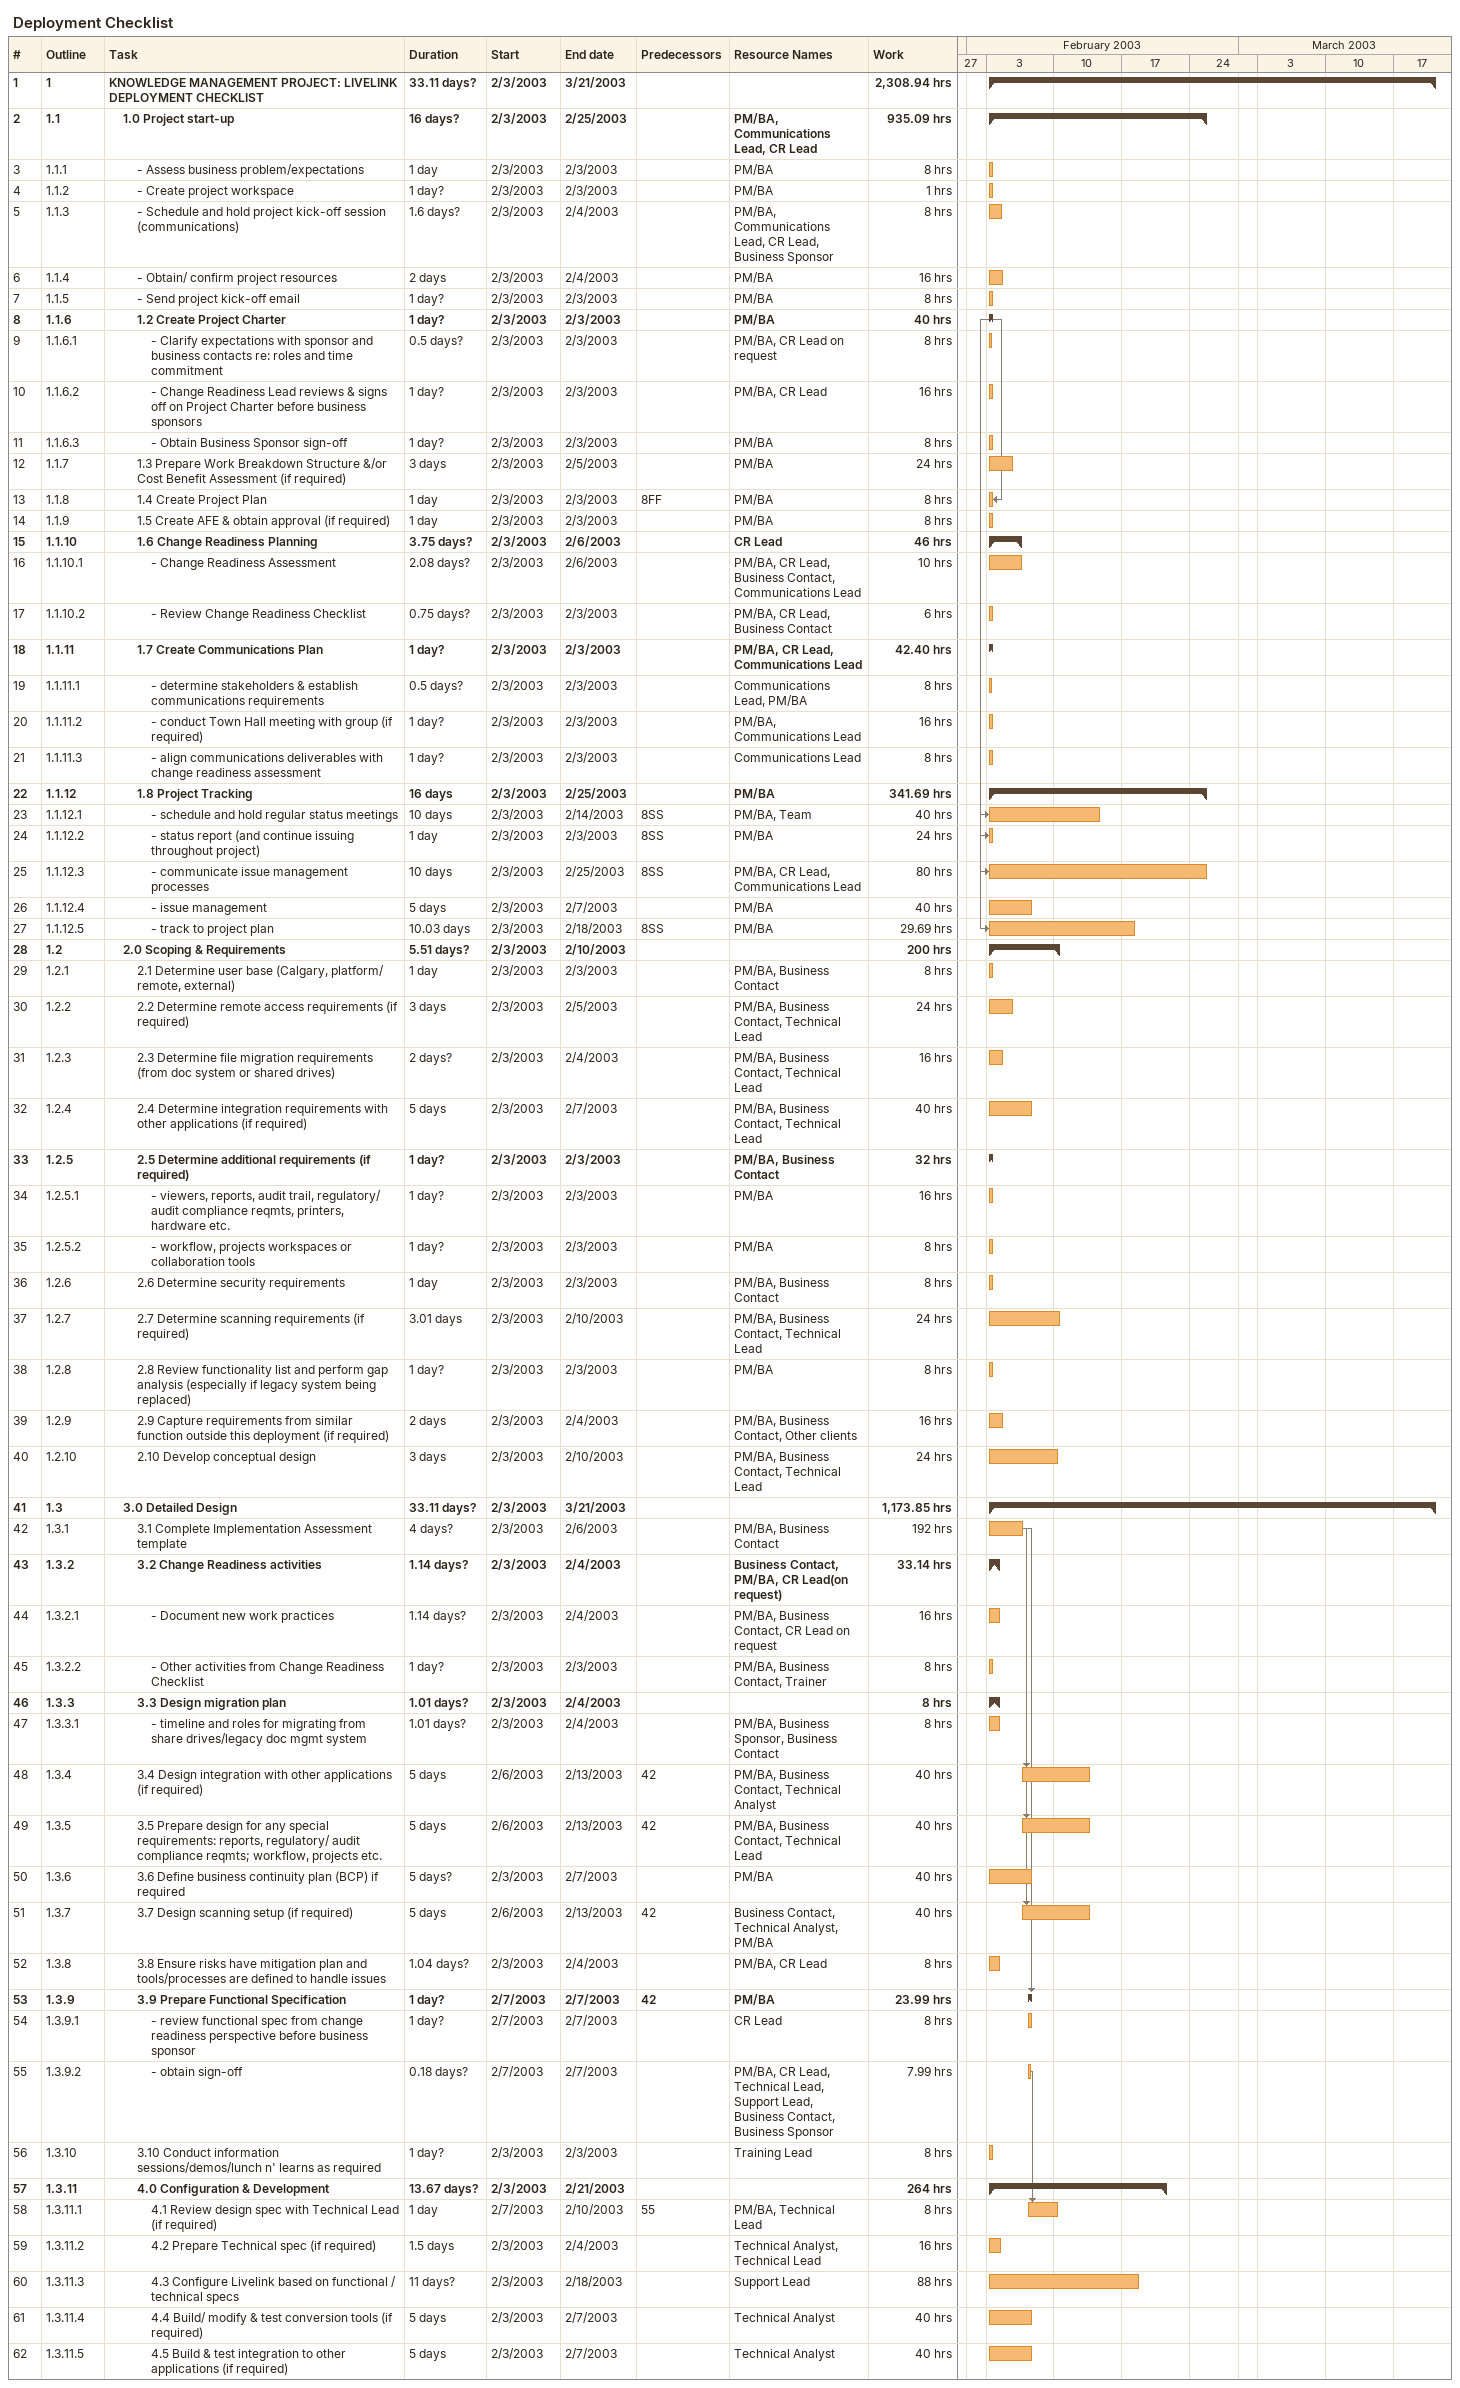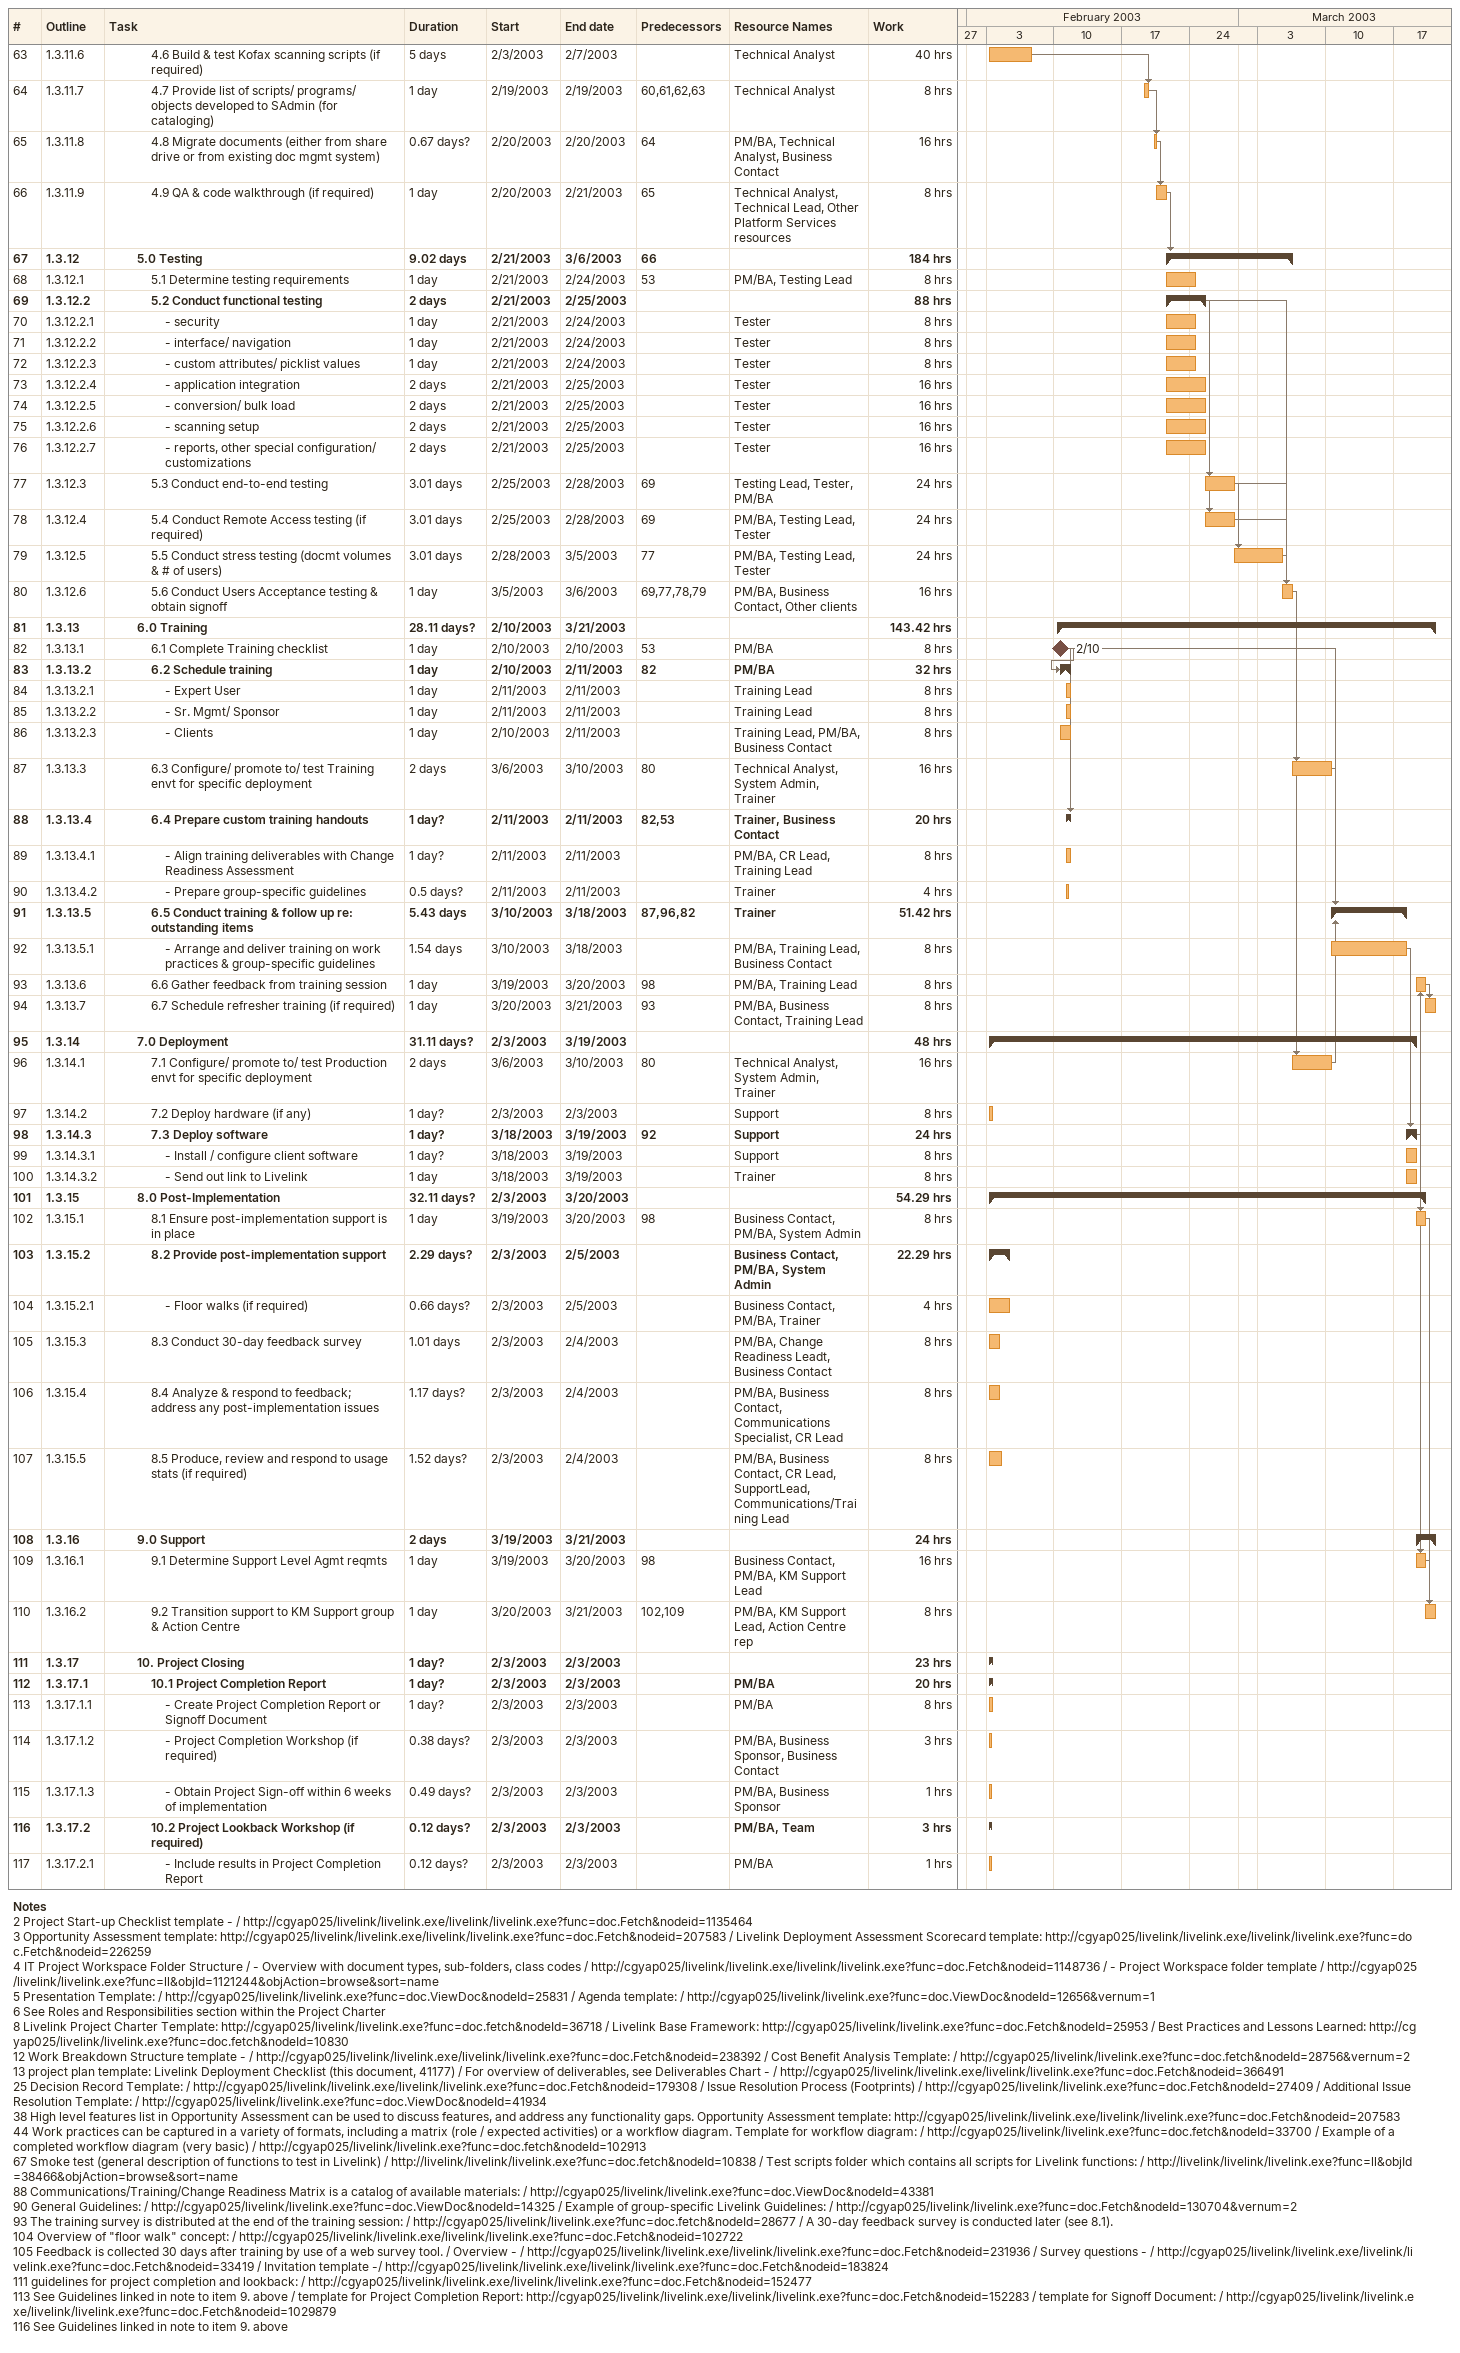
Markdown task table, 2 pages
Deployment Checklist

| ID | WBS | Task | Duration | Start | Finish | Predecessors | Resources | Work (h) |
|---|---|---|---|---|---|---|---|---|
| 1 | 1 | **KNOWLEDGE MANAGEMENT PROJECT: LIVELINK DEPLOYMENT CHECKLIST** | 33.11d? | 2003-02-03 | 2003-03-21 |  |  | 2308.94 |
| 2 | 1.1 | **1.0 Project start-up** | 16d? | 2003-02-03 | 2003-02-25 |  | PM/BA, Communications Lead, CR Lead | 935.09 |
| 3 | 1.1.1 | - Assess business problem/expectations | 1d | 2003-02-03 | 2003-02-03 |  | PM/BA | 8 |
| 4 | 1.1.2 | - Create project workspace | 1d? | 2003-02-03 | 2003-02-03 |  | PM/BA | 1 |
| 5 | 1.1.3 | - Schedule and hold project kick-off session (communications) | 1.6d? | 2003-02-03 | 2003-02-04 |  | PM/BA, Communications Lead, CR Lead, Business Sponsor | 8 |
| 6 | 1.1.4 | - Obtain/ confirm project resources | 2d | 2003-02-03 | 2003-02-04 |  | PM/BA | 16 |
| 7 | 1.1.5 | - Send project kick-off email | 1d? | 2003-02-03 | 2003-02-03 |  | PM/BA | 8 |
| 8 | 1.1.6 | **1.2 Create Project Charter** | 1d? | 2003-02-03 | 2003-02-03 |  | PM/BA | 40 |
| 9 | 1.1.6.1 | - Clarify expectations with sponsor and business contacts re: roles and time commitment | 0.5d? | 2003-02-03 | 2003-02-03 |  | PM/BA, CR Lead on request | 8 |
| 10 | 1.1.6.2 | - Change Readiness Lead reviews & signs off on Project Charter before business sponsors | 1d? | 2003-02-03 | 2003-02-03 |  | PM/BA, CR Lead | 16 |
| 11 | 1.1.6.3 | - Obtain Business Sponsor sign-off | 1d? | 2003-02-03 | 2003-02-03 |  | PM/BA | 8 |
| 12 | 1.1.7 | 1.3 Prepare Work Breakdown Structure &/or Cost Benefit Assessment (if required) | 3d | 2003-02-03 | 2003-02-05 |  | PM/BA | 24 |
| 13 | 1.1.8 | 1.4 Create Project Plan | 1d | 2003-02-03 | 2003-02-03 | 8FF | PM/BA | 8 |
| 14 | 1.1.9 | 1.5 Create AFE & obtain approval (if required) | 1d | 2003-02-03 | 2003-02-03 |  | PM/BA | 8 |
| 15 | 1.1.10 | **1.6 Change Readiness Planning** | 3.75d? | 2003-02-03 | 2003-02-06 |  | CR Lead | 46 |
| 16 | 1.1.10.1 | - Change Readiness Assessment | 2.08d? | 2003-02-03 | 2003-02-06 |  | PM/BA, CR Lead, Business Contact, Communications Lead | 10 |
| 17 | 1.1.10.2 | - Review Change Readiness Checklist | 0.75d? | 2003-02-03 | 2003-02-03 |  | PM/BA, CR Lead, Business Contact | 6 |
| 18 | 1.1.11 | **1.7 Create Communications Plan** | 1d? | 2003-02-03 | 2003-02-03 |  | PM/BA, CR Lead, Communications Lead | 42.40 |
| 19 | 1.1.11.1 | - determine stakeholders & establish communications requirements | 0.5d? | 2003-02-03 | 2003-02-03 |  | Communications Lead, PM/BA | 8 |
| 20 | 1.1.11.2 | - conduct Town Hall meeting with group (if required) | 1d? | 2003-02-03 | 2003-02-03 |  | PM/BA, Communications Lead | 16 |
| 21 | 1.1.11.3 | - align communications deliverables with change readiness assessment | 1d? | 2003-02-03 | 2003-02-03 |  | Communications Lead | 8 |
| 22 | 1.1.12 | **1.8 Project Tracking** | 16d | 2003-02-03 | 2003-02-25 |  | PM/BA | 341.69 |
| 23 | 1.1.12.1 | - schedule and hold regular status meetings | 10d | 2003-02-03 | 2003-02-14 | 8SS | PM/BA, Team | 40 |
| 24 | 1.1.12.2 | - status report (and continue issuing throughout project) | 1d | 2003-02-03 | 2003-02-03 | 8SS | PM/BA | 24 |
| 25 | 1.1.12.3 | - communicate issue management processes | 10d | 2003-02-03 | 2003-02-25 | 8SS | PM/BA, CR Lead, Communications Lead | 80 |
| 26 | 1.1.12.4 | - issue management | 5d | 2003-02-03 | 2003-02-07 |  | PM/BA | 40 |
| 27 | 1.1.12.5 | - track to project plan | 10.03d | 2003-02-03 | 2003-02-18 | 8SS | PM/BA | 29.69 |
| 28 | 1.2 | **2.0 Scoping & Requirements** | 5.51d? | 2003-02-03 | 2003-02-10 |  |  | 200 |
| 29 | 1.2.1 | 2.1 Determine user base (Calgary, platform/ remote, external) | 1d | 2003-02-03 | 2003-02-03 |  | PM/BA, Business Contact | 8 |
| 30 | 1.2.2 | 2.2 Determine remote access requirements (if required) | 3d | 2003-02-03 | 2003-02-05 |  | PM/BA, Business Contact, Technical Lead | 24 |
| 31 | 1.2.3 | 2.3 Determine file migration requirements (from doc system or shared drives) | 2d? | 2003-02-03 | 2003-02-04 |  | PM/BA, Business Contact, Technical Lead | 16 |
| 32 | 1.2.4 | 2.4 Determine integration requirements with other applications (if required) | 5d | 2003-02-03 | 2003-02-07 |  | PM/BA, Business Contact, Technical Lead | 40 |
| 33 | 1.2.5 | **2.5 Determine additional requirements (if required)** | 1d? | 2003-02-03 | 2003-02-03 |  | PM/BA, Business Contact | 32 |
| 34 | 1.2.5.1 | - viewers, reports, audit trail, regulatory/ audit compliance reqmts, printers, hardware etc. | 1d? | 2003-02-03 | 2003-02-03 |  | PM/BA | 16 |
| 35 | 1.2.5.2 | - workflow, projects workspaces or collaboration tools | 1d? | 2003-02-03 | 2003-02-03 |  | PM/BA | 8 |
| 36 | 1.2.6 | 2.6 Determine security requirements | 1d | 2003-02-03 | 2003-02-03 |  | PM/BA, Business Contact | 8 |
| 37 | 1.2.7 | 2.7 Determine scanning requirements (if required) | 3.01d | 2003-02-03 | 2003-02-10 |  | PM/BA, Business Contact, Technical Lead | 24 |
| 38 | 1.2.8 | 2.8 Review functionality list and perform gap analysis (especially if legacy system being replaced) | 1d? | 2003-02-03 | 2003-02-03 |  | PM/BA | 8 |
| 39 | 1.2.9 | 2.9 Capture requirements from similar function outside this deployment (if required) | 2d | 2003-02-03 | 2003-02-04 |  | PM/BA, Business Contact, Other clients | 16 |
| 40 | 1.2.10 | 2.10 Develop conceptual design | 3d | 2003-02-03 | 2003-02-10 |  | PM/BA, Business Contact, Technical Lead | 24 |
| 41 | 1.3 | **3.0 Detailed Design** | 33.11d? | 2003-02-03 | 2003-03-21 |  |  | 1173.85 |
| 42 | 1.3.1 | 3.1 Complete Implementation Assessment template | 4d? | 2003-02-03 | 2003-02-06 |  | PM/BA, Business Contact | 192 |
| 43 | 1.3.2 | **3.2 Change Readiness activities** | 1.14d? | 2003-02-03 | 2003-02-04 |  | Business Contact, PM/BA, CR Lead(on request) | 33.14 |
| 44 | 1.3.2.1 | - Document new work practices | 1.14d? | 2003-02-03 | 2003-02-04 |  | PM/BA, Business Contact, CR Lead on request | 16 |
| 45 | 1.3.2.2 | - Other activities from Change Readiness Checklist | 1d? | 2003-02-03 | 2003-02-03 |  | PM/BA, Business Contact, Trainer | 8 |
| 46 | 1.3.3 | **3.3 Design migration plan** | 1.01d? | 2003-02-03 | 2003-02-04 |  |  | 8 |
| 47 | 1.3.3.1 | - timeline and roles for migrating from share drives/legacy doc mgmt system | 1.01d? | 2003-02-03 | 2003-02-04 |  | PM/BA, Business Sponsor, Business Contact | 8 |
| 48 | 1.3.4 | 3.4 Design integration with other applications (if required) | 5d | 2003-02-06 | 2003-02-13 | 42 | PM/BA, Business Contact, Technical Analyst | 40 |
| 49 | 1.3.5 | 3.5 Prepare design for any special requirements: reports, regulatory/ audit compliance reqmts; workflow, projects etc. | 5d | 2003-02-06 | 2003-02-13 | 42 | PM/BA, Business Contact, Technical Lead | 40 |
| 50 | 1.3.6 | 3.6 Define business continuity plan (BCP) if required | 5d? | 2003-02-03 | 2003-02-07 |  | PM/BA | 40 |
| 51 | 1.3.7 | 3.7 Design scanning setup (if required) | 5d | 2003-02-06 | 2003-02-13 | 42 | Business Contact, Technical Analyst, PM/BA | 40 |
| 52 | 1.3.8 | 3.8 Ensure risks have mitigation plan and tools/processes are defined to handle issues | 1.04d? | 2003-02-03 | 2003-02-04 |  | PM/BA, CR Lead | 8 |
| 53 | 1.3.9 | **3.9 Prepare Functional Specification** | 1d? | 2003-02-07 | 2003-02-07 | 42 | PM/BA | 23.99 |
| 54 | 1.3.9.1 | - review functional spec from change readiness perspective before business sponsor | 1d? | 2003-02-07 | 2003-02-07 |  | CR Lead | 8 |
| 55 | 1.3.9.2 | - obtain sign-off | 0.18d? | 2003-02-07 | 2003-02-07 |  | PM/BA, CR Lead, Technical Lead, Support Lead, Business Contact, Business Sponsor | 7.99 |
| 56 | 1.3.10 | 3.10 Conduct information sessions/demos/lunch n' learns as required | 1d? | 2003-02-03 | 2003-02-03 |  | Training Lead | 8 |
| 57 | 1.3.11 | **4.0 Configuration & Development** | 13.67d? | 2003-02-03 | 2003-02-21 |  |  | 264 |
| 58 | 1.3.11.1 | 4.1 Review design spec with Technical Lead (if required) | 1d | 2003-02-07 | 2003-02-10 | 55 | PM/BA, Technical Lead | 8 |
| 59 | 1.3.11.2 | 4.2 Prepare Technical spec (if required) | 1.5d | 2003-02-03 | 2003-02-04 |  | Technical Analyst, Technical Lead | 16 |
| 60 | 1.3.11.3 | 4.3 Configure Livelink based on functional / technical specs | 11d? | 2003-02-03 | 2003-02-18 |  | Support Lead | 88 |
| 61 | 1.3.11.4 | 4.4 Build/ modify & test conversion tools (if required) | 5d | 2003-02-03 | 2003-02-07 |  | Technical Analyst | 40 |
| 62 | 1.3.11.5 | 4.5 Build & test integration to other applications (if required) | 5d | 2003-02-03 | 2003-02-07 |  | Technical Analyst | 40 |
| 63 | 1.3.11.6 | 4.6 Build & test Kofax scanning scripts (if required) | 5d | 2003-02-03 | 2003-02-07 |  | Technical Analyst | 40 |
| 64 | 1.3.11.7 | 4.7 Provide list of scripts/ programs/ objects developed to SAdmin (for cataloging) | 1d | 2003-02-19 | 2003-02-19 | 60, 61, 62, 63 | Technical Analyst | 8 |
| 65 | 1.3.11.8 | 4.8 Migrate documents (either from share drive or from existing doc mgmt system) | 0.67d? | 2003-02-20 | 2003-02-20 | 64 | PM/BA, Technical Analyst, Business Contact | 16 |
| 66 | 1.3.11.9 | 4.9 QA & code walkthrough (if required) | 1d | 2003-02-20 | 2003-02-21 | 65 | Technical Analyst, Technical Lead, Other Platform Services resources | 8 |
| 67 | 1.3.12 | **5.0 Testing** | 9.02d | 2003-02-21 | 2003-03-06 | 66 |  | 184 |
| 68 | 1.3.12.1 | 5.1 Determine testing requirements | 1d | 2003-02-21 | 2003-02-24 | 53 | PM/BA, Testing Lead | 8 |
| 69 | 1.3.12.2 | **5.2 Conduct functional testing** | 2d | 2003-02-21 | 2003-02-25 |  |  | 88 |
| 70 | 1.3.12.2.1 | - security | 1d | 2003-02-21 | 2003-02-24 |  | Tester | 8 |
| 71 | 1.3.12.2.2 | - interface/ navigation | 1d | 2003-02-21 | 2003-02-24 |  | Tester | 8 |
| 72 | 1.3.12.2.3 | - custom attributes/ picklist values | 1d | 2003-02-21 | 2003-02-24 |  | Tester | 8 |
| 73 | 1.3.12.2.4 | - application integration | 2d | 2003-02-21 | 2003-02-25 |  | Tester | 16 |
| 74 | 1.3.12.2.5 | - conversion/ bulk load | 2d | 2003-02-21 | 2003-02-25 |  | Tester | 16 |
| 75 | 1.3.12.2.6 | - scanning setup | 2d | 2003-02-21 | 2003-02-25 |  | Tester | 16 |
| 76 | 1.3.12.2.7 | - reports, other special configuration/ customizations | 2d | 2003-02-21 | 2003-02-25 |  | Tester | 16 |
| 77 | 1.3.12.3 | 5.3 Conduct end-to-end testing | 3.01d | 2003-02-25 | 2003-02-28 | 69 | Testing Lead, Tester, PM/BA | 24 |
| 78 | 1.3.12.4 | 5.4 Conduct Remote Access testing (if required) | 3.01d | 2003-02-25 | 2003-02-28 | 69 | PM/BA, Testing Lead, Tester | 24 |
| 79 | 1.3.12.5 | 5.5 Conduct stress testing (docmt volumes & # of users) | 3.01d | 2003-02-28 | 2003-03-05 | 77 | PM/BA, Testing Lead, Tester | 24 |
| 80 | 1.3.12.6 | 5.6 Conduct Users Acceptance testing & obtain signoff | 1d | 2003-03-05 | 2003-03-06 | 69, 77, 78, 79 | PM/BA, Business Contact, Other clients | 16 |
| 81 | 1.3.13 | **6.0 Training** | 28.11d? | 2003-02-10 | 2003-03-21 |  |  | 143.42 |
| 82 | 1.3.13.1 | 6.1 Complete Training checklist | 1d | 2003-02-10 | 2003-02-10 | 53 | PM/BA | 8 |
| 83 | 1.3.13.2 | **6.2 Schedule training** | 1d | 2003-02-10 | 2003-02-11 | 82 | PM/BA | 32 |
| 84 | 1.3.13.2.1 | - Expert User | 1d | 2003-02-11 | 2003-02-11 |  | Training Lead | 8 |
| 85 | 1.3.13.2.2 | - Sr. Mgmt/ Sponsor | 1d | 2003-02-11 | 2003-02-11 |  | Training Lead | 8 |
| 86 | 1.3.13.2.3 | - Clients | 1d | 2003-02-10 | 2003-02-11 |  | Training Lead, PM/BA, Business Contact | 8 |
| 87 | 1.3.13.3 | 6.3 Configure/ promote to/ test Training envt for specific deployment | 2d | 2003-03-06 | 2003-03-10 | 80 | Technical Analyst, System Admin, Trainer | 16 |
| 88 | 1.3.13.4 | **6.4 Prepare custom training handouts** | 1d? | 2003-02-11 | 2003-02-11 | 82, 53 | Trainer, Business Contact | 20 |
| 89 | 1.3.13.4.1 | - Align training deliverables with Change Readiness Assessment | 1d? | 2003-02-11 | 2003-02-11 |  | PM/BA, CR Lead, Training Lead | 8 |
| 90 | 1.3.13.4.2 | - Prepare group-specific guidelines | 0.5d? | 2003-02-11 | 2003-02-11 |  | Trainer | 4 |
| 91 | 1.3.13.5 | **6.5 Conduct training & follow up re: outstanding items** | 5.43d | 2003-03-10 | 2003-03-18 | 87, 96, 82 | Trainer | 51.42 |
| 92 | 1.3.13.5.1 | - Arrange and deliver training on work practices & group-specific guidelines | 1.54d | 2003-03-10 | 2003-03-18 |  | PM/BA, Training Lead, Business Contact | 8 |
| 93 | 1.3.13.6 | 6.6 Gather feedback from training session | 1d | 2003-03-19 | 2003-03-20 | 98 | PM/BA, Training Lead | 8 |
| 94 | 1.3.13.7 | 6.7 Schedule refresher training (if required) | 1d | 2003-03-20 | 2003-03-21 | 93 | PM/BA, Business Contact, Training Lead | 8 |
| 95 | 1.3.14 | **7.0 Deployment** | 31.11d? | 2003-02-03 | 2003-03-19 |  |  | 48 |
| 96 | 1.3.14.1 | 7.1 Configure/ promote to/ test Production envt for specific deployment | 2d | 2003-03-06 | 2003-03-10 | 80 | Technical Analyst, System Admin, Trainer | 16 |
| 97 | 1.3.14.2 | 7.2 Deploy hardware (if any) | 1d? | 2003-02-03 | 2003-02-03 |  | Support | 8 |
| 98 | 1.3.14.3 | **7.3 Deploy software** | 1d? | 2003-03-18 | 2003-03-19 | 92 | Support | 24 |
| 99 | 1.3.14.3.1 | - Install / configure client software | 1d? | 2003-03-18 | 2003-03-19 |  | Support | 8 |
| 100 | 1.3.14.3.2 | - Send out link to Livelink | 1d | 2003-03-18 | 2003-03-19 |  | Trainer | 8 |
| 101 | 1.3.15 | **8.0 Post-Implementation** | 32.11d? | 2003-02-03 | 2003-03-20 |  |  | 54.29 |
| 102 | 1.3.15.1 | 8.1 Ensure post-implementation support is in place | 1d | 2003-03-19 | 2003-03-20 | 98 | Business Contact, PM/BA, System Admin | 8 |
| 103 | 1.3.15.2 | **8.2 Provide post-implementation support** | 2.29d? | 2003-02-03 | 2003-02-05 |  | Business Contact, PM/BA, System Admin | 22.29 |
| 104 | 1.3.15.2.1 | - Floor walks (if required) | 0.66d? | 2003-02-03 | 2003-02-05 |  | Business Contact, PM/BA, Trainer | 4 |
| 105 | 1.3.15.3 | 8.3 Conduct 30-day feedback survey | 1.01d | 2003-02-03 | 2003-02-04 |  | PM/BA, Change Readiness Leadt, Business Contact | 8 |
| 106 | 1.3.15.4 | 8.4 Analyze & respond to feedback; address any post-implementation issues | 1.17d? | 2003-02-03 | 2003-02-04 |  | PM/BA, Business Contact, Communications Specialist, CR Lead | 8 |
| 107 | 1.3.15.5 | 8.5 Produce, review and respond to usage stats (if required) | 1.52d? | 2003-02-03 | 2003-02-04 |  | PM/BA, Business Contact, CR Lead, SupportLead, Communications/Training Lead | 8 |
| 108 | 1.3.16 | **9.0 Support** | 2d | 2003-03-19 | 2003-03-21 |  |  | 24 |
| 109 | 1.3.16.1 | 9.1 Determine Support Level Agmt reqmts | 1d | 2003-03-19 | 2003-03-20 | 98 | Business Contact, PM/BA, KM Support Lead | 16 |
| 110 | 1.3.16.2 | 9.2 Transition support to KM Support group & Action Centre | 1d | 2003-03-20 | 2003-03-21 | 102, 109 | PM/BA, KM Support Lead, Action Centre rep | 8 |
| 111 | 1.3.17 | **10. Project Closing** | 1d? | 2003-02-03 | 2003-02-03 |  |  | 23 |
| 112 | 1.3.17.1 | **10.1 Project Completion Report** | 1d? | 2003-02-03 | 2003-02-03 |  | PM/BA | 20 |
| 113 | 1.3.17.1.1 | - Create Project Completion Report or Signoff Document | 1d? | 2003-02-03 | 2003-02-03 |  | PM/BA | 8 |
| 114 | 1.3.17.1.2 | - Project Completion Workshop (if required) | 0.38d? | 2003-02-03 | 2003-02-03 |  | PM/BA, Business Sponsor, Business Contact | 3 |
| 115 | 1.3.17.1.3 | - Obtain Project Sign-off within 6 weeks of implementation | 0.49d? | 2003-02-03 | 2003-02-03 |  | PM/BA, Business Sponsor | 1 |
| 116 | 1.3.17.2 | **10.2 Project Lookback Workshop (if required)** | 0.12d? | 2003-02-03 | 2003-02-03 |  | PM/BA, Team | 3 |
| 117 | 1.3.17.2.1 | - Include results in Project Completion Report | 0.12d? | 2003-02-03 | 2003-02-03 |  | PM/BA | 1 |

Notes
- 2: Project Start-up Checklist template - / http://cgyap025/livelink/livelink.exe/livelink/livelink.exe?func=doc.Fetch&nodeid=1135464
- 3: Opportunity Assessment template: http://cgyap025/livelink/livelink.exe/livelink/livelink.exe?func=doc.Fetch&nodeid=207583 / Livelink Deployment Assessment Scorecard template: http://cgyap025/livelink/livelink.exe/livelink/livelink.exe?func=doc.Fetch&nodeid=226259
- 4: IT Project Workspace Folder Structure / - Overview with document types, sub-folders, class codes / http://cgyap025/livelink/livelink.exe/livelink/livelink.exe?func=doc.Fetch&nodeid=1148736 / - Project Workspace folder template / http://cgyap025/livelink/livelink.exe?func=ll&objId=1121244&objAction=browse&sort=name
- 5: Presentation Template: / http://cgyap025/livelink/livelink.exe?func=doc.ViewDoc&nodeId=25831 / Agenda template: / http://cgyap025/livelink/livelink.exe?func=doc.ViewDoc&nodeId=12656&vernum=1
- 6: See Roles and Responsibilities section within the Project Charter
- 8: Livelink Project Charter Template: http://cgyap025/livelink/livelink.exe?func=doc.fetch&nodeId=36718 / Livelink Base Framework: http://cgyap025/livelink/livelink.exe?func=doc.Fetch&nodeId=25953 / Best Practices and Lessons Learned: http://cgyap025/livelink/livelink.exe?func=doc.fetch&nodeId=10830
- 12: Work Breakdown Structure template - / http://cgyap025/livelink/livelink.exe/livelink/livelink.exe?func=doc.Fetch&nodeid=238392 / Cost Benefit Analysis Template: / http://cgyap025/livelink/livelink.exe?func=doc.fetch&nodeId=28756&vernum=2
- 13: project plan template: Livelink Deployment Checklist (this document, 41177) / For overview of deliverables, see Deliverables Chart - / http://cgyap025/livelink/livelink.exe/livelink/livelink.exe?func=doc.Fetch&nodeid=366491
- 25: Decision Record Template: / http://cgyap025/livelink/livelink.exe/livelink/livelink.exe?func=doc.Fetch&nodeid=179308 / Issue Resolution Process (Footprints) / http://cgyap025/livelink/livelink.exe?func=doc.Fetch&nodeId=27409 / Additional Issue Resolution Template: / http://cgyap025/livelink/livelink.exe?func=doc.ViewDoc&nodeId=41934
- 38: High level features list in Opportunity Assessment can be used to discuss features, and address any functionality gaps. Opportunity Assessment template: http://cgyap025/livelink/livelink.exe/livelink/livelink.exe?func=doc.Fetch&nodeid=207583
- 44: Work practices can be captured in a variety of formats, including a matrix (role / expected activities) or a workflow diagram. Template for workflow diagram: / http://cgyap025/livelink/livelink.exe?func=doc.fetch&nodeId=33700 / Example of a completed workflow diagram (very basic) / http://cgyap025/livelink/livelink.exe?func=doc.fetch&nodeId=102913
- 67: Smoke test (general description of functions to test in Livelink) / http://livelink/livelink/livelink.exe?func=doc.fetch&nodeId=10838 / Test scripts folder which contains all scripts for Livelink functions: / http://livelink/livelink/livelink.exe?func=ll&objId=38466&objAction=browse&sort=name
- 88: Communications/Training/Change Readiness Matrix is a catalog of available materials: / http://cgyap025/livelink/livelink.exe?func=doc.ViewDoc&nodeId=43381
- 90: General Guidelines: / http://cgyap025/livelink/livelink.exe?func=doc.ViewDoc&nodeId=14325 / Example of group-specific Livelink Guidelines: / http://cgyap025/livelink/livelink.exe?func=doc.Fetch&nodeId=130704&vernum=2
- 93: The training survey is distributed at the end of the training session: / http://cgyap025/livelink/livelink.exe?func=doc.fetch&nodeId=28677 / A 30-day feedback survey is conducted later (see 8.1).
- 104: Overview of "floor walk" concept: / http://cgyap025/livelink/livelink.exe/livelink/livelink.exe?func=doc.Fetch&nodeid=102722
- 105: Feedback is collected 30 days after training by use of a web survey tool. / Overview - / http://cgyap025/livelink/livelink.exe/livelink/livelink.exe?func=doc.Fetch&nodeid=231936 / Survey questions - / http://cgyap025/livelink/livelink.exe/livelink/livelink.exe?func=doc.Fetch&nodeid=33419 / Invitation template -/ http://cgyap025/livelink/livelink.exe/livelink/livelink.exe?func=doc.Fetch&nodeid=183824
- 111: guidelines for project completion and lookback: / http://cgyap025/livelink/livelink.exe/livelink/livelink.exe?func=doc.Fetch&nodeid=152477
- 113: See Guidelines linked in note to item 9. above / template for Project Completion Report: http://cgyap025/livelink/livelink.exe/livelink/livelink.exe?func=doc.Fetch&nodeid=152283 / template for Signoff Document: / http://cgyap025/livelink/livelink.exe/livelink/livelink.exe?func=doc.Fetch&nodeid=1029879
- 116: See Guidelines linked in note to item 9. above
